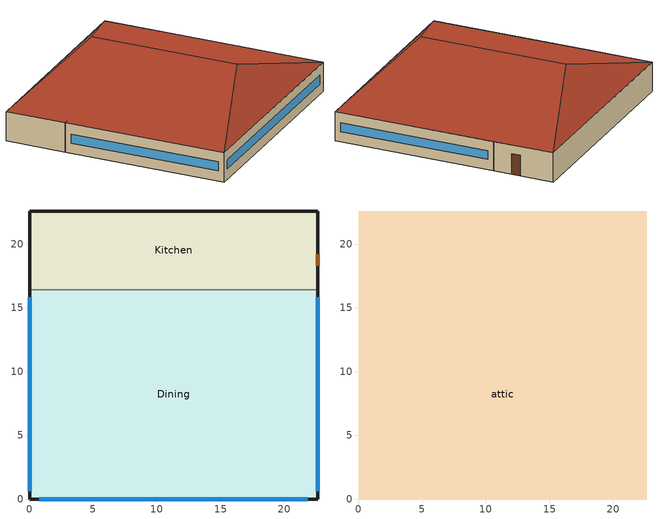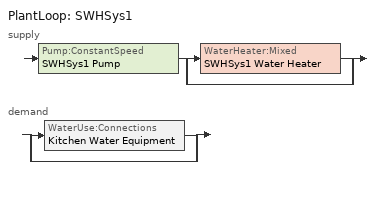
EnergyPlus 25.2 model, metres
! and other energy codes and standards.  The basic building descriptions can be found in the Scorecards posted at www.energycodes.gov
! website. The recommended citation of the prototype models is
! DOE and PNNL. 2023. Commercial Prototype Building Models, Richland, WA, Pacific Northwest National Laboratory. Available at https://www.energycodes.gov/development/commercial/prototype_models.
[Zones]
Dining
 floor ground (Dining_Floor_Ffactor): 22.61,16.44 22.61,0 0,0 0,16.44 z0
 wall outside (nonres_ext_wall_grd): 0,16.44 0,0 22.61,0 22.61,16.44 z0:3.05
 wall to Kitchen (int_wall): 22.61,16.44 0,16.44 z0:3.05
 window (NonresWindow_U_0.362_SHGC_East_0.359): 22.61,0.6 22.61,15.84 z1.07:1.98
 window (NonresWindow_U_0.362_SHGC_South_0.359): 0.75,0 21.86,0 z1.07:1.98
 window (NonresWindow_U_0.362_SHGC_West_0.359): 0,15.84 0,0.6 z1.07:1.98
Kitchen
 floor ground (Kitchen_Floor_Ffactor): 22.61,22.61 22.61,16.44 0,16.44 0,22.61 z0
 wall outside (nonres_ext_wall_grd): 22.61,16.44 22.61,22.61 0,22.61 0,16.44 z0:3.05
 door (Swinging Door_con): 22.61,18.29 22.61,19.21 z0:2.13
attic
 floor to Dining (nonres_roof_floor): 0,0 0,16.44 22.61,16.44 22.61,0 z3.05
 floor to Kitchen (nonres_roof_floor): 22.61,22.61 22.61,16.44 0,16.44 0,22.61 z3.05
 roof outside (AtticRoofDeck): 0,0,3.05 22.61,0,3.05 11.3,3.77,6.82; 22.61,22.61,3.05 0,22.61,3.05 11.3,18.84,6.82; 0,22.61,3.05 0,0,3.05 11.3,3.77,6.82 11.3,18.84,6.82; 22.61,0,3.05 22.61,22.61,3.05 11.3,18.84,6.82 11.3,3.77,6.82
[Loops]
PlantLoop 'SWHSys1'
 supply: Pump:ConstantSpeed 'SWHSys1 Pump' > split
  | WaterHeater:Mixed 'SWHSys1 Water Heater'
  | bypass
 demand: split
  | WaterUse:Connections 'Kitchen Water Equipment'
  | bypass
[Building]
RestaurantSitDown: North Axis {deg}=0; Terrain=City; Loads Convergence Tolerance Value {W}=0.04; Temperature Convergence Tolerance Value {deltaC}=0.2; Solar Distribution=FullInteriorAndExterior; Maximum Number of Warmup Days=25; Minimum Number of Warmup Days=6
[Site:Location]
Site:Location=Albuquerque.Intl.Sunport_NM_USA WMO=723650; Latitude {N+ S-}=35.04; Longitude {W- E+}=-106.62; Time Zone Relative to GMT {GMT+/-}=-7; Elevation {m}=1620
[SizingPeriod:DesignDay] Day of Month=21; Dry-Bulb Temperature Range Modifier Type=DefaultMultipliers; Humidity Condition Type=Wetbulb; Barometric Pressure {Pa}=83318; Rain {Yes/No}=No; Snow on ground {Yes/No}=No; Daylight Savings Time Indicator=No
Name | Month | Day Type | Maximum Dry-Bulb Temperature {C} | Daily Dry-Bulb Temperature Range {C} | Wetbulb at Maximum Dry-Bulb {C} | Wind Speed {m/s} design conditions vs. traditional 6.71 m/s (15 mph) | Wind Direction {Degrees; N=0, S=180} | Solar Model Indicator | Clearness {0.0 to 1.1} | Wind Speed {m/s} design conditions vs. traditional 3.35 m/s (7mph) | ASHRAE Clear Sky Optical Depth for Beam Irradiance (taub) | ASHRAE Clear Sky Optical Depth for Diffuse Irradiance (taud)
Albuquerque.Intl.Sunport_NM_USA Ann Htg 99.6% Condns DB | 12 | WinterDesignDay | -7.9 | 0 | -7.9 | 3.2 | 0 | ASHRAEClearSky | 0
Albuquerque.Intl.Sunport_NM_USA Ann Clg .4% Condns DB=>MWB | 7 | SummerDesignDay | 35.1 | 13.5 | 15.7 |  | 220 | ASHRAETau |  | 4.4 | 0.463 | 1.887
[Site:WaterMainsTemperature]
Calculation Method=Correlation; Annual average outdoor air temperature {C}=13.6333; Maximum difference in monthly average outdoor air temperatures {C}=23.5
[Site:GroundTemperature:FCfactorMethod]
January Ground Temperature {C}=13.7; February Ground Temperature {C}=7; March Ground Temperature {C}=2.1; April Ground Temperature {C}=2.6; May Ground Temperature {C}=4.3; June Ground Temperature {C}=8.8; July Ground Temperature {C}=13.9; August Ground Temperature {C}=17.8; September Ground Temperature {C}=23.2; October Ground Temperature {C}=25.6; November Ground Temperature {C}=24.1; December Ground Temperature {C}=20.5
[Material:NoMass]
Opaque Door panel_con: MediumRough, 0.475973, 0.9, 0.7, 0.7
Nonres_Roof_Insulation: MediumSmooth, 8.09839, 0.9, 0.7, 0.7
Nonres_Exterior_Wall_Insulation_grd: MediumSmooth, 1.40499, 0.9, 0.7, 0.7
[Construction]
Swinging Door_con: Opaque Door panel_con
InteriorFurnishings: Std Wood 6inch
AtticRoofDeck: F12 Asphalt shingles, G02 16mm plywood
int_wall: G01 13mm gypsum board, G01 13mm gypsum board
nonres_roof_floor: G01 16mm gypsum board, Nonres_Roof_Insulation
nonres_ext_wall_grd: F07 25mm stucco, G01 16mm gypsum board, Nonres_Exterior_Wall_Insulation_grd, G01 16mm gypsum board
NonresWindow_U_0.362_SHGC_South_0.359: Nonres Window Glazing Layer South
NonresWindow_U_0.362_SHGC_East_0.359: Nonres Window Glazing Layer East
NonresWindow_U_0.362_SHGC_West_0.359: Nonres Window Glazing Layer West
[Material]
Name | Roughness | Thickness {m} | Conductivity {W/m-K} | Density {kg/m3} | Specific Heat {J/kg-K} | Thermal Absorptance | Solar Absorptance | Visible Absorptance | Absorptance:Thermal | Absorptance:Solar | Absorptance:Visible
Std Wood 6inch | MediumSmooth | 0.15 | 0.12 | 540 | 1210 | 0.9 | 0.7 | 0.7
F07 25mm stucco | Smooth | 0.0254 | 0.72 | 1856 | 840 | 0.9 | 0.7 | 0.7
F12 Asphalt shingles | VeryRough | 0.0032 | 0.04 | 1120 | 1260 |  |  |  | 0.9 | 0.7
G01 13mm gypsum board | Smooth | 0.0127 | 0.16 | 800 | 1090 |  |  |  | 0.9 | 0.7 | 0.5
G01 16mm gypsum board | MediumSmooth | 0.0159 | 0.16 | 800 | 1090
G02 16mm plywood | Smooth | 0.0159 | 0.12 | 544 | 1210
[WindowMaterial:SimpleGlazingSystem] U-Factor {W/m2-K}=2.05553; Solar Heat Gain Coefficient=0.359; Visible Transmittance=0.3949
Nonres Window Glazing Layer South; Nonres Window Glazing Layer East; Nonres Window Glazing Layer West
[Construction:FfactorGroundFloor] F-Factor {W/m-K}=0.90012
Name | Area {m2} | PerimeterExposed {m}
Dining_Floor_Ffactor | 371.748 | 55.4941
Kitchen_Floor_Ffactor | 139.405 | 34.9407
[Zone] Type=1; Multiplier=1; Floor Area {m2}=autocalculate
Name | Ceiling Height {m} | Volume {m3} | Part of Total Floor Area
Dining | 3.0488 | 1133.39 | Yes
Kitchen | 3.0488 | 425.0187 | Yes
attic | -9999 | 856.2589 | No
[InternalMass] Construction=InteriorFurnishings
Name | Zone or ZoneList | Surface Area {m2}
Dining_InternalMass_1 | Dining | 743.4961
Kitchen_InternalMass_1 | Kitchen | 278.8105
[People] Number of People Schedule=BLDG_OCC_SCH; Fraction Radiant=0.3; Sensible Heat Fraction=AUTOCALCULATE; Activity Level Schedule=ACTIVITY_SCH; Enable ASHRAE 55 Comfort Warnings=No; Mean Radiant Temperature Calculation Type=EnclosureAveraged; Work Efficiency Schedule=WORK_EFF_SCH; Clothing Insulation Calculation Method=ClothingInsulationSchedule; Clothing Insulation Schedule=CLOTHING_SCH; Air Velocity Schedule=AIR_VELO_SCH; Thermal Comfort Model 1 Type=FANGER
Name | Zone or ZoneList or Space or SpaceList | Number of People Calculation Method | Floor Area per Person {m2/person} | Number of People
Dining People | Dining | Area/Person | 1.327
Kitchen People | Kitchen | People |  | 7.5279
[Lights] Design Level Calculation Method=Watts/Area; Return Air Fraction=0; Fraction Radiant=0.7; Fraction Visible=0.2; Fraction Replaceable=1; Return Air Fraction Calculated from Plenum Temperature=No
Name | Zone or ZoneList or Space or SpaceList | Schedule | Watts per Zone Floor Area {W/m2}
Dining_Lights | Dining | ltg_sch_dining | 5.161959
Kitchen_Lights | Kitchen | ltg_sch_kitchen | 8.359092
[ElectricEquipment] Design Level Calculation Method=EquipmentLevel
Name | Zone or ZoneList or Space or SpaceList | Schedule | Design Level {W} | Fraction Latent | Fraction Radiant | Fraction Lost
Dining_MiscElec_Equip | Dining | BLDG_EQUIP_SCH | 22833.3 | 0.25 | 0.3 | 0
Kitchen_MiscElec_Equip | Kitchen | BLDG_EQUIP_SCH | 53277.7 | 0.25 | 0.3 | 0.2
Kitchen_Reach-in-Freezer | Kitchen | Always_on | 277.5 | 0 | 0.25 | 0
Kitchen_Reach-in-Refrigerator | Kitchen | Always_on | 313.3 | 0 | 0.25 | 0
[GasEquipment]
Kitchen_MiscGas_Equip: Zone or ZoneList or Space or SpaceList=Kitchen; Schedule=Rest_GAS_EQUIP_SCH; Design Level Calculation Method=EquipmentLevel; Design Level {W}=85624.8; Fraction Latent=0.1; Fraction Radiant=0.2; Fraction Lost=0.7
[ZoneInfiltration:DesignFlowRate] Temperature Term Coefficient=0; Velocity Squared Term Coefficient=0
Name | Zone or ZoneList | Schedule | Design Flow Rate Calculation Method | Flow per Exterior Surface Area {m3/s-m2} | Constant Term Coefficient | Velocity Term Coefficient | Design Flow Rate {m3/s}
Dining_Infiltration | Dining | INFIL_SCH_PNNL | Flow/ExteriorWallArea | 0.00019935 | 0 | 0.224
Dining_Door_Infiltration | Dining | VESTIBULE_DOOR_INFIL_SCH | Flow/Zone |  | 1 | 0 | 0.389828
Kitchen_Infiltration | Kitchen | INFIL_SCH_PNNL | Flow/ExteriorWallArea | 0.00019935 | 0 | 0.224
attic_Infiltration | attic | ALWAYS_ON | Flow/Zone |  | 1 | 0 | 0.2378
[Exterior:Lights] Control Option=AstronomicalClock
Name | Schedule | Design Level {W}
Exterior_Lights_a | Exterior_lighting_schedule_a | 204.54
Exterior_Lights_b | Exterior_lighting_schedule_b_2016 | 1305.94
[WaterHeater:Mixed] Deadband Temperature Difference {deltaC}=2; Maximum Temperature Limit {C}=82.2222; Heater Control Type=Cycle; Off Cycle Parasitic Heat Fraction to Tank=0; Ambient Temperature Zone=KITCHEN
Name | Tank Volume {m3} | Setpoint Temperature Schedule | Heater Maximum Capacity {W} | Heater Fuel Type | Heater Thermal Efficiency | Off Cycle Parasitic Fuel Consumption Rate {W} | Off Cycle Parasitic Fuel Type | On Cycle Parasitic Fuel Consumption Rate {W} | On Cycle Parasitic Fuel Type | Ambient Temperature Indicator | Off Cycle Loss Coefficient to Ambient Temperature {W/K} | On Cycle Loss Coefficient to Ambient Temperature {W/K} | Use Side Effectiveness | Source Side Effectiveness | Use Side Design Flow Rate {m3/s} | Source Side Design Flow Rate {m3/s} | Indirect Water Heating Recovery Time {hr} | Heater Minimum Capacity {W} | Peak Use Flow Rate {m3/s} | Use Flow Rate Fraction Schedule | Cold Water Supply Temperature Schedule
SWHSys1 Water Heater | 0.757082 | SWHSys1 Water Heater Setpoint Temperature Schedule Name | 58614.21 | NATURALGAS | 0.95 | 803.228 | NATURALGAS | 803.228 | NATURALGAS | zone | 9.64329 | 9.64329 | 1 | 1 | AUTOSIZE | AUTOSIZE | 1.5
SWH Booster E Water Heater | 0.0227125 | Booster Water Setpoint Temp Schedule | 8000 | Electricity | 1 |  | Electricity |  |  | Zone | 1.05316 | 1.05316 |  |  |  |  |  | 0 | 8.391e-05 | BLDG_SWH_SCH | Booster Water Inlet Temp Schedule
[Sizing:Plant]
SWHSys1: Loop Type=Heating; Design Loop Exit Temperature {C}=60; Loop Design Temperature Difference {deltaC}=5
[PlantLoop]
SWHSys1: Fluid Type=WATER; Plant Equipment Operation Scheme=SWHSys1 Loop Operation Scheme List; Maximum Loop Temperature {C}=60; Minimum Loop Temperature {C}=10; Maximum Loop Flow Rate {m3/s}=AUTOSIZE; Minimum Loop Flow Rate {m3/s}=0; Plant Loop Volume {m3}=AUTOSIZE; Load Distribution Scheme=Optimal
[Pump:ConstantSpeed]
SWHSys1 Pump: Design Flow Rate {m3/s}=autosize; Design Pump Head {Pa}=29891; Design Power Consumption {W}=AUTOSIZE; Motor Efficiency=0.3; Fraction of Motor Inefficiencies to Fluid Stream=0; Pump Control Type=Intermittent
[PlantEquipmentList]
SWHSys1 Equipment List: SWHSys1 Water Heater
[PlantEquipmentOperation:HeatingLoad]
SWHSys1 Operation Scheme: Load Range 1 Lower Limit {W}=0; Load Range 1 Upper Limit {W}=1000000000000000; Range 1 Equipment List=SWHSys1 Equipment List
[PlantEquipmentOperationSchemes]
SWHSys1 Loop Operation Scheme List: Control Scheme 1=SWHSys1 Operation Scheme; Control Scheme 1 Schedule=PlantOnSched
[SetpointManager:Scheduled]
SWHSys1 Loop Setpoint Manager: Control Variable=Temperature; Schedule=SWHSys1-Loop-Temp-Schedule; Setpoint Node or NodeList=SWHSys1 Supply Outlet Node
[WaterUse:Equipment]
Kitchen Water Equipment: Peak Flow Rate {m3/s}=0.00013985; Flow Rate Fraction Schedule=BLDG_SWH_SCH; Target Temperature Schedule=Kitchen Water Equipment Temp Sched; Hot Water Supply Temperature Schedule=Kitchen Water Equipment Hot Supply Temp Sched; Zone=Kitchen; Sensible Fraction Schedule=Kitchen Water Equipment Sensible fract sched; Latent Fraction Schedule=Kitchen Water Equipment Latent fract sched
[WaterUse:Connections]
Kitchen Water Equipment: Water Use Equipment 1=Kitchen Water Equipment
[SCHEDULE:COMPACT]
ltg_sch_dining: Through: 12/31, For: SummerDesignDay, Until: 24:00, 1, For: WinterDesignDay, Until: 24:00, 0, For: Weekdays, Until: 5:00, 0.14241, Until: 6:00, 0.18988, Until: 8:00, 0.37975, Until: 10:00, 0.56963, Until: 22:00, 0.85444, Until: 23:00, 0.47469, Until: 24:00, 0.28481, For: Saturday, Until: 1:00, 0.18988, Until: 6:00, 0.14241, Until: 8:00, 0.28481, Until: 10:00, 0.56963, Until: 17:00, 0.75951, Until: 22:00, 0.85444, Until: 23:00, 0.47469, Until: 24:00, 0.28481, For: AllOtherDays, Until: 1:00, 0.18988, Until: 6:00, 0.14241, Until: 8:00, 0.28481, Until: 10:00, 0.47469, Until: 16:00, 0.66457, Until: 22:00, 0.56963, Until: 23:00, 0.47469, Until: 24:00, 0.28481
ltg_sch_kitchen: Through: 12/31, For: SummerDesignDay, Until: 24:00, 1, For: WinterDesignDay, Until: 24:00, 0, For: Weekdays, Until: 5:00, 0.12273, Until: 6:00, 0.16364, Until: 8:00, 0.32728, Until: 10:00, 0.49091, Until: 22:00, 0.73637, Until: 23:00, 0.4091, Until: 24:00, 0.24546, For: Saturday, Until: 1:00, 0.16364, Until: 6:00, 0.12273, Until: 8:00, 0.24546, Until: 10:00, 0.49091, Until: 17:00, 0.65455, Until: 22:00, 0.73637, Until: 23:00, 0.4091, Until: 24:00, 0.24546, For: AllOtherDays, Until: 1:00, 0.16364, Until: 6:00, 0.12273, Until: 8:00, 0.24546, Until: 10:00, 0.4091, Until: 16:00, 0.57273, Until: 22:00, 0.49091, Until: 23:00, 0.4091, Until: 24:00, 0.24546
[Schedule:Compact]
BLDG_EQUIP_SCH: Through: 12/31, For: Weekdays Saturday, Until: 01:00, 0.0298304, Until: 02:00, 0.0198869, Until: 03:00, 0.0298304, Until: 04:00, 0.0198869, Until: 05:00, 0.0497173, Until: 06:00, 0.119867, Until: 07:00, 0.129856, Until: 08:00, 0.149834, Until: 09:00, 0.179801, Until: 10:00, 0.209767, Until: 11:00, 0.259712, Until: 12:00, 0.289679, Until: 13:00, 0.269701, Until: 14:00, 0.249723, Until: 15:00, 0.229745, Until: 16:00, 0.229745, Until: 17:00, 0.259712, Until: 18:00, 0.259712, Until: 19:00, 0.239734, Until: 20:00, 0.219756, Until: 21:00, 0.199778, Until: 22:00, 0.179801, Until: 23:00, 0.0899003, Until: 24:00, 0.0298304, For: SummerDesignDay, Until: 24:00, 0.29, For: WinterDesignDay, Until: 24:00, 0, For: Sunday Holidays AllOtherDays, Until: 01:00, 0.0298304, Until: 02:00, 0.0198869, Until: 03:00, 0.0298304, Until: 04:00, 0.0198869, Until: 05:00, 0.0497173, Until: 06:00, 0.119322, Until: 07:00, 0.129856, Until: 08:00, 0.149834, Until: 09:00, 0.179801, Until: 10:00, 0.209767, Until: 11:00, 0.259712, Until: 12:00, 0.289679, Until: 13:00, 0.269701, Until: 14:00, 0.249723, Until: 15:00, 0.229745, Until: 16:00, 0.229745, Until: 17:00, 0.259712, Until: 18:00, 0.259712, Until: 19:00, 0.239734, Until: 20:00, 0.219756, Until: 21:00, 0.199778, Until: 22:00, 0.179801, Until: 23:00, 0.0899003, Until: 24:00, 0.0299668
Rest_GAS_EQUIP_SCH: Through: 12/31, For: Weekdays Saturday, Until: 01:00, 0.03, Until: 02:00, 0.02, Until: 03:00, 0.03, Until: 04:00, 0.02, Until: 05:00, 0.05, Until: 06:00, 0.12, Until: 07:00, 0.13, Until: 08:00, 0.15, Until: 09:00, 0.18, Until: 10:00, 0.21, Until: 11:00, 0.26, Until: 12:00, 0.29, Until: 13:00, 0.27, Until: 14:00, 0.25, Until: 15:00, 0.23, Until: 16:00, 0.23, Until: 17:00, 0.26, Until: 18:00, 0.26, Until: 19:00, 0.24, Until: 20:00, 0.22, Until: 21:00, 0.2, Until: 22:00, 0.18, Until: 23:00, 0.09, Until: 24:00, 0.03, For: SummerDesignDay, Until: 24:00, 0.29, For: WinterDesignDay, Until: 24:00, 0, For: Sunday Holidays AllOtherDays, Until: 01:00, 0.03, Until: 02:00, 0.02, Until: 03:00, 0.03, Until: 04:00, 0.02, Until: 05:00, 0.05, Until: 06:00, 0.12, Until: 07:00, 0.13, Until: 08:00, 0.15, Until: 09:00, 0.18, Until: 10:00, 0.21, Until: 11:00, 0.26, Until: 12:00, 0.29, Until: 13:00, 0.27, Until: 14:00, 0.25, Until: 15:00, 0.23, Until: 16:00, 0.23, Until: 17:00, 0.26, Until: 18:00, 0.26, Until: 19:00, 0.24, Until: 20:00, 0.22, Until: 21:00, 0.2, Until: 22:00, 0.18, Until: 23:00, 0.09, Until: 24:00, 0.03
BLDG_OCC_SCH: Through: 12/31, For: Weekdays, Until: 01:00, 0.05, Until: 05:00, 0, Until: 06:00, 0.05, Until: 07:00, 0.1, Until: 10:00, 0.4, Until: 11:00, 0.2, Until: 12:00, 0.5, Until: 13:00, 0.8, Until: 14:00, 0.7, Until: 15:00, 0.4, Until: 16:00, 0.2, Until: 17:00, 0.25, Until: 18:00, 0.5, Until: 21:00, 0.8, Until: 22:00, 0.5, Until: 23:00, 0.35, Until: 24:00, 0.2, For: SummerDesignDay, Until: 24:00, 1, For: WinterDesignDay, Until: 24:00, 0, For: Saturday, Until: 01:00, 0.05, Until: 06:00, 0, Until: 07:00, 0.05, Until: 09:00, 0.5, Until: 10:00, 0.4, Until: 11:00, 0.2, Until: 12:00, 0.45, Until: 14:00, 0.5, Until: 15:00, 0.35, Until: 18:00, 0.3, Until: 19:00, 0.7, Until: 20:00, 0.9, Until: 21:00, 0.7, Until: 22:00, 0.65, Until: 23:00, 0.55, Until: 24:00, 0.35, For: Sunday Holidays AllOtherDays, Until: 01:00, 0.05, Until: 06:00, 0, Until: 07:00, 0.05, Until: 09:00, 0.5, Until: 11:00, 0.2, Until: 12:00, 0.3, Until: 14:00, 0.5, Until: 15:00, 0.3, Until: 16:00, 0.2, Until: 17:00, 0.25, Until: 18:00, 0.35, Until: 19:00, 0.55, Until: 20:00, 0.65, Until: 21:00, 0.7, Until: 22:00, 0.35, Until: 24:00, 0.2
INFIL_SCH_PNNL: Through: 12/31, For: Weekdays, Until: 05:00, 1, Until: 24:00, 0.25, For: Saturday, Until: 05:00, 1, Until: 24:00, 0.25, For: WinterDesignDay SummerDesignDay, Until: 24:00, 1, For: Sunday Holidays AllOtherDays, Until: 05:00, 1, Until: 24:00, 0.25
VESTIBULE_DOOR_INFIL_SCH: Through: 12/31, For: Weekdays, Until: 06:00, 0, Until: 07:00, 0.131, Until: 10:00, 0.445, Until: 11:00, 0.241, Until: 12:00, 0.542, Until: 13:00, 0.821, Until: 14:00, 0.73, Until: 15:00, 0.445, Until: 16:00, 0.241, Until: 17:00, 0.345, Until: 18:00, 0.542, Until: 21:00, 0.821, Until: 22:00, 0.542, Until: 23:00, 0.345, Until: 24:00, 0.241, For: SummerDesignDay, Until: 24:00, 1, For: WinterDesignDay, Until: 24:00, 0, For: Saturday, Until: 06:00, 0, Until: 07:00, 0.131, Until: 09:00, 0.542, Until: 10:00, 0.445, Until: 11:00, 0.241, Until: 12:00, 0.445, Until: 14:00, 0.542, Until: 15:00, 0.445, Until: 18:00, 0.345, Until: 19:00, 0.73, Until: 20:00, 0.911, Until: 21:00, 0.73, Until: 22:00, 0.637, Until: 23:00, 0.542, Until: 24:00, 0.345, For: Sunday Holidays AllOtherDays, Until: 06:00, 0, Until: 07:00, 0.131, Until: 09:00, 0.542, Until: 11:00, 0.241, Until: 12:00, 0.345, Until: 14:00, 0.542, Until: 15:00, 0.345, Until: 16:00, 0.241, Until: 17:00, 0.345, Until: 18:00, 0.445, Until: 19:00, 0.542, Until: 20:00, 0.637, Until: 21:00, 0.73, Until: 22:00, 0.445, Until: 24:00, 0.241
Booster Water Inlet Temp Schedule: THROUGH: 12/31, FOR: AllDays, UNTIL: 24:00, 60
Booster Water Setpoint Temp Schedule: THROUGH: 12/31, FOR: AllDays, UNTIL: 24:00, 82.22
BLDG_SWH_SCH: Through: 12/31, For: Weekdays SummerDesignDay, Until: 01:00, 0.2, Until: 06:00, 0, Until: 07:00, 0.15, Until: 08:00, 0.6, Until: 09:00, 0.55, Until: 10:00, 0.45, Until: 11:00, 0.4, Until: 12:00, 0.45, Until: 13:00, 0.4, Until: 14:00, 0.35, Until: 17:00, 0.3, Until: 18:00, 0.4, Until: 19:00, 0.55, Until: 20:00, 0.6, Until: 21:00, 0.5, Until: 22:00, 0.55, Until: 23:00, 0.45, Until: 24:00, 0.25, For: Saturday WinterDesignDay, Until: 01:00, 0.2, Until: 06:00, 0, Until: 09:00, 0.15, Until: 10:00, 0.5, Until: 11:00, 0.45, Until: 13:00, 0.5, Until: 14:00, 0.45, Until: 16:00, 0.4, Until: 17:00, 0.35, Until: 18:00, 0.4, Until: 20:00, 0.55, Until: 21:00, 0.5, Until: 22:00, 0.55, Until: 23:00, 0.4, Until: 24:00, 0.3, For: Sunday Holidays AllOtherDays, Until: 01:00, 0.25, Until: 06:00, 0, Until: 10:00, 0.15, Until: 12:00, 0.5, Until: 14:00, 0.4, Until: 17:00, 0.3, Until: 18:00, 0.4, Until: 20:00, 0.5, Until: 21:00, 0.4, Until: 22:00, 0.5, Until: 23:00, 0.4, Until: 24:00, 0.2
PlantOnSched; ALWAYS_ON: Through: 12/31, For: AllDays, Until: 24:00, 1
ACTIVITY_SCH: Through: 12/31, For: AllDays, Until: 24:00, 120
WORK_EFF_SCH: Through: 12/31, For: AllDays, Until: 24:00, 0
AIR_VELO_SCH; Kitchen Water Equipment Sensible fract sched: Through: 12/31, For: AllDays, Until: 24:00, 0.2
CLOTHING_SCH: Through: 04/30, For: AllDays, Until: 24:00, 1, Through: 09/30, For: AllDays, Until: 24:00, 0.5, Through: 12/31, For: AllDays, Until: 24:00, 1
Kitchen Water Equipment Latent fract sched: Through: 12/31, For: AllDays, Until: 24:00, 0.05
Kitchen Water Equipment Temp Sched; SWHSys1-Loop-Temp-Schedule; SWHSys1 Water Heater Setpoint Temperature Schedule Name: Through: 12/31, For: AllDays, Until: 24:00, 60
Kitchen Water Equipment Hot Supply Temp Sched: Through: 12/31, For: AllDays, Until: 24:00, 55
Exterior_lighting_schedule_a: Through:12/31, For:AllDays, Until: 01:00, 1, Until: 06:00, 0, Until: 24:00, 1
Exterior_lighting_schedule_b_2016: Through:12/31, For:AllDays, Until: 06:00, 0.5, Until: 24:00, 1
